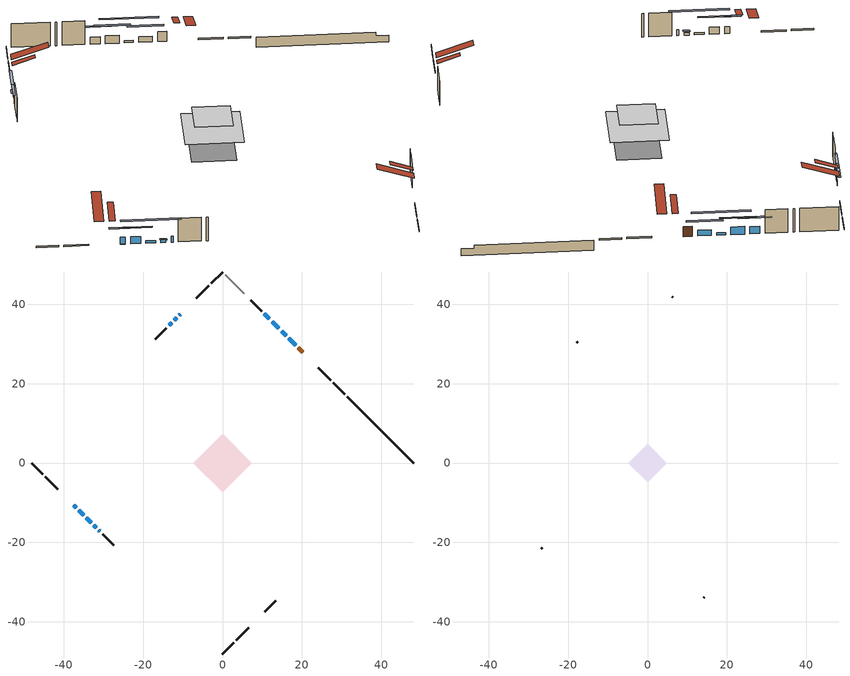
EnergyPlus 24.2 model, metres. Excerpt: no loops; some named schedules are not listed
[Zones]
conditioned space
 floor outside (Floor1 construction): -0.62,0 0,0.62 0.62,0 0,-0.62 z0.94
 floor adiabatic (AdiabaticFloorConstruction): -7.41,0 0,7.41 7.41,0 0,-7.41 z3.38
 floor foundation (Slab1 construction): -5.6,0 0,5.6 5.6,0 0,-5.6 z-1.13
 wall outside (RimJoist1 construction): 0,-48.16 2.85,-45.31 / -48.16,0 -45.31,-2.85 / 0,48.16 -2.85,45.31 / 30.8,17.36 27.95,20.21 z0.94:1.24
 wall outside (RimJoist2 construction): 3.51,-44.66 6.64,-41.53 / -44.66,-3.51 -41.53,-6.64 / -3.51,44.66 -6.64,41.53 / 27.3,20.87 24.17,24 z0.94:1.24
 wall outside (AdiabaticWallConstruction 1): 20.19,27.97 19.07,29.09 z0.94:2.97
 wall outside (AdiabaticWallConstruction): 18.41,29.75 16.69,31.48 z0.94:2.11; -10.61,37.55 -10.94,37.23 z0.94:1.96; -37.55,-10.61 -36.94,-11.22 / -36.29,-11.88 -35.03,-13.14 z0.94:2.36; 16.03,32.13 14.88,33.28 / -34.37,-13.79 -33.11,-15.05 z0.94:1.4; -11.59,36.57 -12.2,35.96 / -12.86,35.31 -13.47,34.69 z0.94:1.91; -32.46,-15.71 -31.84,-16.32 z0.94:1.5; -31.19,-16.97 -30.91,-17.25 z0.94:2.16; 14.22,33.94 12.5,35.67 z0.94:2.52; 11.84,36.32 10.58,37.58 z0.94:2.41
 wall outside (Wall1 construction): 10.61,-37.55 13.48,-34.69 / -30.26,-17.91 -27.39,-20.77 / -14.13,34.04 -16.99,31.17 / 9.93,38.23 7.06,41.1 z0.94:5.82
 wall foundation (FoundationWall1 construction): 31.46,16.7,-1.13 31.46,16.7,0.94 46.49,1.67,0.94 46.49,1.67,0.28 48.16,0,0.28 48.16,0,-1.13
 wall adiabatic (Wall4 construction): 5.54,42.63 0.66,47.51 z0.94:5.82
 window (WindowConstruction): 18.41,29.75 16.69,31.48 z0.94:2.11
 window (WindowConstruction 6): -10.61,37.55 -10.93,37.23 z0.94:1.95
 window (WindowConstruction 7): -37.55,-10.61 -36.94,-11.22 z0.94:2.36
 window (WindowConstruction 8): -36.29,-11.88 -35.03,-13.14 z0.94:2.36
 window (WindowConstruction 10): 16.03,32.13 14.88,33.28 z0.94:1.4
 window (WindowConstruction 11): -34.37,-13.79 -33.11,-15.05 z0.94:1.4
 window (WindowConstruction 1): -11.59,36.57 -12.2,35.96 z0.94:1.91
 window (WindowConstruction 2): -32.46,-15.71 -31.85,-16.32 z0.94:1.5
 window (WindowConstruction 9): -31.19,-16.97 -30.91,-17.25 z0.94:2.16
 window (WindowConstruction 3): 14.22,33.94 12.5,35.66 z0.94:2.52
 window (WindowConstruction 4): 11.84,36.32 10.59,37.58 z0.94:2.41
 window (WindowConstruction 5): -12.86,35.3 -13.47,34.69 z0.94:1.91
 door (Door): 20.19,27.97 19.07,29.09 z0.94:2.97
 ceiling adiabatic (AdiabaticFloorConstruction): 0,-7.41 7.41,0 0,7.41 -7.41,0 z3.38
 roof outside (Roof2 construction): 9.95,-38.21,5.82 7.03,-35.29,7.19 6.26,-36.06,7.19 9.18,-38.98,5.82; -38.21,-9.95,5.82 -35.29,-7.03,7.19 -36.06,-6.26,7.19 -38.98,-9.18,5.82; -9.95,38.21,5.82 -7.03,35.29,7.19 -6.26,36.06,7.19 -9.18,38.98,5.82; 20.85,27.31,5.82 17.93,24.39,7.19 18.7,23.62,7.19 21.62,26.55,5.82
attic - vented
 floor to conditioned space (Floor2 construction Reversed): -4.8,0 0,4.8 4.8,0 0,-4.8 z5.82
 wall outside (Wall3 construction): 14.13,-34.03 14.35,-33.82 / -26.74,-21.43 -26.52,-21.64 / -17.65,30.52 -17.86,30.3 / 6.41,41.76 6.19,41.97 z0.94:5.82
 roof outside (Roof1 construction): 8.53,-39.64,5.82 3.85,-34.96,8.02 2.61,-36.19,8.02 7.29,-40.87,5.82; -39.64,-8.53,5.82 -34.96,-3.85,8.02 -36.19,-2.61,8.02 -40.87,-7.29,5.82; -8.53,39.64,5.82 -3.85,34.96,8.02 -2.61,36.19,8.02 -7.29,40.87,5.82; 22.28,25.89,5.82 17.6,21.21,8.02 18.83,19.98,8.02 23.51,24.65,5.82
shading: 15.23,32.93 19.87,28.29 20.16,28.58 15.52,33.22 z4.17; -12.39,35.77 -9.15,39.01 -9.45,39.3 -12.68,36.06 z4.02; -35.48,-12.68 -39.01,-9.15 -39.3,-9.45 -35.78,-12.97 z4.42; -33.57,-14.59 -37.74,-10.42 -38.03,-10.71 -33.86,-14.88 z4.42; 11.7,36.46 19.21,28.95 19.5,29.24 11.99,36.76 z5.9; -29.93,-18.23 -37.55,-10.61 -37.84,-10.9 -30.22,-18.52 z5.9; -12.34,35.82 -11.45,36.71 -11.74,37 -12.63,36.11 z2.11; -31.7,-16.46 -32.6,-15.57 -32.89,-15.86 -31.99,-16.75 z1.7; 11.04,37.12 15.68,32.48 15.97,32.77 11.33,37.41 z4.58; 9.13,39.04 13.3,34.86 13.59,35.16 9.42,39.33 z4.47; -14.93,33.24 -11.4,36.76 -11.69,37.05 -15.22,33.53 z3.97
[Building]
Building 1: Terrain=Suburbs
[Site:Location]
Montreal Intl AP_QC: Latitude {deg}=45.47; Longitude {deg}=-73.74; Time Zone {hr}=-5; Elevation {m}=36; Keep Site Location Information=Yes
[Site:GroundTemperature:Shallow]
2.07863, -0.316383, -0.508184, 0.628371, 5.19101, 9.73239, 13.6695, 16.1636, 16.3755, 14.347, 10.5102, 6.10817
[Site:WaterMainsTemperature]
Calculation Method=Schedule; Temperature Schedule=mains temperature schedule
[Material] Roughness=Rough; Thermal Absorptance=0.9
Name | Thickness {m} | Conductivity {W/m-K} | Density {kg/m3} | Specific Heat {J/kg-K} | Solar Absorptance | Visible Absorptance
asphalt or fiberglass shingles | 0.00635 | 0.162714 | 1121.4 | 1465.45 | 0.4 | 0.4
ceiling stud and cavity | 0.1397 | 0.100047 | 65.682 | 1177.47 | 0.7 | 0.7
concrete 4.0 in. | 0.1016 | 1.803125 | 2242.8 | 837.4 | 0.7 | 0.7
concrete 8.0 in. | 0.2032 | 1.803125 | 2242.8 | 837.4 | 0.7 | 0.7
door material | 0.04445 | 0.188738 | 512.64 | 1214.23 | 0.7 | 0.7
floor covering | 0.0127 | 0.0433444 | 54.468 | 1339.84 | 0.6 | 0.6
floor rigid ins; wall rigid ins | 0.512978 | 0.029427 | 32.04 | 1214.23 | 0.7 | 0.7
floor stud and cavity | 0.1397 | 0.0913819 | 92.3553 | 1139.71 | 0.7 | 0.7
floor stud and cavity 1 | 0.1397 | 1.75129 | 37.0049 | 1207.88 | 0.7 | 0.7
furniture material conditioned space 1 | 0.1524 | 0.115458 | 640.8 | 1214.23 | 0.6 | 0.6
gypsum board | 0.0127 | 0.160291 | 801 | 837.4 | 0.6 | 0.6
osb sheathing 0.5 in. | 0.0127 | 0.115458 | 512.64 | 1214.23 | 0.7 | 0.7
osb sheathing 0.5 in. 1 | 0.0127 | 0.115458 | 512.64 | 1214.23 | 0.4 | 0.4
osb sheathing 0.75 in. | 0.01905 | 0.115458 | 512.64 | 1214.23 | 0.7 | 0.7
osb sheathing 2.0 in. | 0.0508 | 0.115458 | 512.64 | 1214.23 | 0.7 | 0.7
rim joist stud and cavity | 0.0508 | 0.0452492 | 125.044 | 1163.47 | 0.6 | 0.6
rim joist stud and cavity 1 | 0.0508 | 0.126838 | 50.32683 | 1063.81 | 0.6 | 0.6
roof stud and cavity | 0.2032 | 0.160549 | 78.34581 | 1123.46 | 0.7 | 0.7
wall stud and cavity | 0.1397 | 0.139681 | 139.0536 | 1170.24 | 0.7 | 0.7
wall stud and cavity 1 | 0.0889 | 6.1454 | 50.32683 | 1063.81 | 0.6 | 0.6
wall stud and cavity 2 | 0.1397 | 0.120111 | 139.0536 | 1170.24 | 0.7 | 0.7
wall stud and cavity 3 | 0.0889 | 0.380278 | 52.3479 | 1209.89 | 0.7 | 0.7
wall stud and cavity 4 | 0.0889 | 0.391764 | 83.0341 | 1211.67 | 0.7 | 0.7
wood siding | 0.0254 | 0.102417 | 544.68 | 1172.36 | 0.4 | 0.4
wood siding 1 | 0.00254 | 0.102417 | 544.68 | 1172.36 | 0.4 | 0.4
wood siding 2; wood siding 3; wood siding 4 | 0.0254 | 0.102417 | 544.68 | 1172.36 | 0.7 | 0.7
[WindowMaterial:SimpleGlazingSystem]
Name | U-Factor {W/m2-K} | Solar Heat Gain Coefficient
WindowMaterial | 5.23284 | 0.63
WindowMaterial 1 | 3.02126 | 0.51
WindowMaterial 10 | 3.05704 | 0.41
WindowMaterial 11 | 3.05363 | 0.42
WindowMaterial 2 | 3.04681 | 0.44
WindowMaterial 3 | 5.76658 | 0.74
WindowMaterial 4 | 5.6621 | 0.72
WindowMaterial 5 | 2.96732 | 0.55
WindowMaterial 6 | 3.023535 | 0.47
WindowMaterial 7 | 2.95029 | 0.58
WindowMaterial 8 | 2.909975 | 0.64
WindowMaterial 9 | 4.33629 | 0.65
[Construction]
AdiabaticFloorConstruction: floor stud and cavity 1, floor rigid ins, osb sheathing 0.75 in., floor covering
AdiabaticWallConstruction: wood siding 3, wall rigid ins, wall stud and cavity 3, gypsum board
AdiabaticWallConstruction 1: wood siding 4, wall rigid ins, wall stud and cavity 3, gypsum board
Door: door material
Floor1 construction: floor stud and cavity, osb sheathing 0.75 in., floor covering
Floor2 construction Reversed: gypsum board, ceiling stud and cavity
FoundationWall1 construction: concrete 8.0 in.
furniture construction conditioned space 1: furniture material conditioned space 1
PartitionWallConstruction: gypsum board, wall stud and cavity 4, gypsum board
RimJoist1 construction: wood siding 2, osb sheathing 2.0 in., rim joist stud and cavity
RimJoist2 construction: wood siding 2, rim joist stud and cavity 1
Roof1 construction: asphalt or fiberglass shingles
Roof2 construction: asphalt or fiberglass shingles, osb sheathing 0.75 in., roof stud and cavity, gypsum board
Slab1 construction: concrete 4.0 in.
Wall1 construction: wood siding, osb sheathing 0.5 in., wall stud and cavity, gypsum board
Wall3 construction: wood siding 1, wall stud and cavity 1
Wall4 construction: osb sheathing 0.5 in. 1, wall stud and cavity 2, gypsum board
WindowConstruction: WindowMaterial
WindowConstruction 1: WindowMaterial 1
WindowConstruction 10: WindowMaterial 10
WindowConstruction 11: WindowMaterial 11
WindowConstruction 2: WindowMaterial 2
WindowConstruction 3: WindowMaterial 3
WindowConstruction 4: WindowMaterial 4
WindowConstruction 5: WindowMaterial 5
WindowConstruction 6: WindowMaterial 6
WindowConstruction 7: WindowMaterial 7
WindowConstruction 8: WindowMaterial 8
WindowConstruction 9: WindowMaterial 9
[Zone] Multiplier=1; Part of Total Floor Area=Yes
Name | Volume {m3}
attic - vented | 16.5344
conditioned space | 410.1
[Space]
Name | Zone | Volume {m3}
attic - vented 1 | attic - vented | 16.5344
conditioned space 1 | conditioned space | 410.1
[ZoneInfiltration:EffectiveLeakageArea]
infil attic - vented 1: Zone or Space=attic - vented 1; Schedule=Always On Discrete; Effective Air Leakage Area {cm2}=1846.8; Stack Coefficient=0.00049253; Wind Coefficient=1.49947e-05
[ZoneMixing]
whole house fan mix: Zone or Space=attic - vented; Schedule=Always On Continuous; Design Flow Rate Calculation Method=Flow/Zone; Design Flow Rate {m3/s}=0; Source Zone or Space=conditioned space
[SurfaceProperty:ExposedFoundationPerimeter]
Slab1: Exposed Perimeter Calculation Method=TotalExposedPerimeter; Total Exposed Perimeter {m}=23.622
[InternalMass] Zone or ZoneList=conditioned space; Space or SpaceList=conditioned space 1
Name | Construction | Surface Area {m2}
furniture mass conditioned space 1 | furniture construction conditioned space 1 | 69.3
partition wall mass | PartitionWallConstruction | 173.25
[Lights]
interior lighting: Zone or ZoneList or Space or SpaceList=conditioned space 1; Schedule=interior lighting schedule; Design Level Calculation Method=LightingLevel; Lighting Level {W}=343.2; Return Air Fraction=0; Fraction Radiant=0.6; Fraction Visible=0.2; Fraction Replaceable=1
[People]
occupants: Zone or ZoneList or Space or SpaceList=conditioned space 1; Number of People Schedule=occupants schedule; Number of People Calculation Method=People; Number of People=3; Fraction Radiant=0.314171; Sensible Heat Fraction=0.56303; Activity Level Schedule=occupants activity schedule; Carbon Dioxide Generation Rate {m3/s-W}=0; Enable ASHRAE 55 Comfort Warnings=No; Mean Radiant Temperature Calculation Type=EnclosureAveraged
[ElectricEquipment] Zone or ZoneList or Space or SpaceList=conditioned space 1; Design Level Calculation Method=EquipmentLevel
Name | Schedule | Design Level {W} | Fraction Latent | Fraction Radiant | Fraction Lost
clothes dryer | clothes dryer schedule | 140.772 | 0.015 | 0.081 | 0.85
clothes washer | clothes washer schedule | 32.1985 | 0.03 | 0.162 | 0.7
cooking range | cooking range schedule | 208.969 | 0.08 | 0.432 | 0.2
dishwasher | dishwasher schedule | 66.8632 | 0.3 | 0.18 | 0.4
fridge | fridge schedule | 72.9452 | 0 | 0.6 | 0
mech vent house fan | mech vent house fan schedule | 0 | 0 | 0 | 1
mech vent house fan cfis | mech vent house fan cfis schedule | 0 | 0 | 0 | 0
mech vent range fan 0 | mech vent range fan 0 schedule | 57 | 0 | 0 | 1
misc plug loads | misc plug loads schedule | 494.7 | 0.045 | 0.513 | 0.1
whole house fan | Always On Discrete | 0 | 0 | 0 | 1
[OtherEquipment] Zone or ZoneList or Space or SpaceList=conditioned space 1; Design Level Calculation Method=EquipmentLevel
Name | Fuel Type | Schedule | Design Level {W} | Fraction Latent | Fraction Radiant | Fraction Lost
clothes dryer 1 | Electricity | clothes dryer schedule | 0 | 0.015 | 0.081 | 0.85
cooking range 1 | Electricity | cooking range schedule | 0 | 0.08 | 0.432 | 0.2
general water use latent | None | general water use schedule | 59.3978 | 1 | 0 | 0
general water use sensible | None | general water use schedule | -58.539 | 0 | 0.6 | 0
mech vent house fan latent load | None | Always On Discrete | 0 | 1 | 0 | 0
mech vent house fan sensible load | None | Always On Discrete | 0 | 0 | 0 | 0
water heater energy adjustment1 | Electricity | Always On Discrete | 0.01 | 0 | 0 | 1
[ZoneInfiltration:DesignFlowRate] Zone or ZoneList or Space or SpaceList=conditioned space 1; Schedule=Always On Discrete; Design Flow Rate Calculation Method=Flow/Zone; Design Flow Rate {m3/s}=0
infil flow; natural vent flow; whole house fan flow
[Foundation:Kiva]
Foundation Kiva 1: Initial Indoor Air Temperature {C}=18; Wall Height Above Grade {m}=0.940003; Wall Depth Below Slab {m}=0.2032
[Foundation:Kiva:Settings]
Soil Conductivity {W/m-K}=0.849921; Soil Density {kg/m3}=1842.3; Soil Specific Heat {J/kg-K}=418.7; Ground Solar Absorptivity=0.9; Ground Thermal Absorptivity=0.9; Ground Surface Roughness {m}=0.03; Far-Field Width {m}=40; Deep-Ground Boundary Condition=ZeroFlux; Deep-Ground Depth {m}=40; Minimum Cell Dimension {m}=0.2; Maximum Cell Growth Coefficient=3; Simulation Timestep=Timestep
[Exterior:Lights]
exterior lighting: Schedule=exterior lighting schedule; Design Level {W}=75.6
[Schedule:Constant]
Name | Hourly Value
Always On Continuous; mech vent house fan schedule; mech vent house fan cfis schedule; Always On Discrete | 1
occupants activity schedule | 117.228
fridge schedule | 0
[Schedule:Week:Daily]
interior lighting schedule Week Rule - Jan1-Jan27: interior lighting schedule day, interior lighting schedule day, interior lighting schedule day, interior lighting schedule day, interior lighting schedule day, interior lighting schedule day, interior lighting schedule day, interior lighting schedule default day, interior lighting schedule default day, interior lighting schedule default day, interior lighting schedule default day, interior lighting schedule default day
interior lighting schedule Week Rule - Jan28-Feb3: interior lighting schedule day, interior lighting schedule day, interior lighting schedule day, interior lighting schedule day, interior lighting schedule day 1, interior lighting schedule day 1, interior lighting schedule day 1, interior lighting schedule default day, interior lighting schedule default day, interior lighting schedule default day, interior lighting schedule default day, interior lighting schedule default day
interior lighting schedule Week Rule - Feb4-Feb24: interior lighting schedule day 1, interior lighting schedule day 1, interior lighting schedule day 1, interior lighting schedule day 1, interior lighting schedule day 1, interior lighting schedule day 1, interior lighting schedule day 1, interior lighting schedule default day, interior lighting schedule default day, interior lighting schedule default day, interior lighting schedule default day, interior lighting schedule default day
interior lighting schedule Week Rule - Feb25-Mar3: interior lighting schedule day 1, interior lighting schedule day 1, interior lighting schedule day 1, interior lighting schedule day 1, interior lighting schedule day 2, interior lighting schedule day 2, interior lighting schedule day 2, interior lighting schedule default day, interior lighting schedule default day, interior lighting schedule default day, interior lighting schedule default day, interior lighting schedule default day
interior lighting schedule Week Rule - Mar4-Mar31: interior lighting schedule day 2, interior lighting schedule day 2, interior lighting schedule day 2, interior lighting schedule day 2, interior lighting schedule day 2, interior lighting schedule day 2, interior lighting schedule day 2, interior lighting schedule default day, interior lighting schedule default day, interior lighting schedule default day, interior lighting schedule default day, interior lighting schedule default day
interior lighting schedule Week Rule - Apr1-Apr28: interior lighting schedule day 3, interior lighting schedule day 3, interior lighting schedule day 3, interior lighting schedule day 3, interior lighting schedule day 3, interior lighting schedule day 3, interior lighting schedule day 3, interior lighting schedule default day, interior lighting schedule default day, interior lighting schedule default day, interior lighting schedule default day, interior lighting schedule default day
interior lighting schedule Week Rule - Apr29-May5: interior lighting schedule day 3, interior lighting schedule day 3, interior lighting schedule day 4, interior lighting schedule day 4, interior lighting schedule day 4, interior lighting schedule day 4, interior lighting schedule day 4, interior lighting schedule default day, interior lighting schedule default day, interior lighting schedule default day, interior lighting schedule default day, interior lighting schedule default day
interior lighting schedule Week Rule - May6-May26: interior lighting schedule day 4, interior lighting schedule day 4, interior lighting schedule day 4, interior lighting schedule day 4, interior lighting schedule day 4, interior lighting schedule day 4, interior lighting schedule day 4, interior lighting schedule default day, interior lighting schedule default day, interior lighting schedule default day, interior lighting schedule default day, interior lighting schedule default day
interior lighting schedule Week Rule - May27-Jun2: interior lighting schedule day 4, interior lighting schedule day 4, interior lighting schedule day 4, interior lighting schedule day 4, interior lighting schedule day 4, interior lighting schedule day 5, interior lighting schedule day 5, interior lighting schedule default day, interior lighting schedule default day, interior lighting schedule default day, interior lighting schedule default day, interior lighting schedule default day
interior lighting schedule Week Rule - Jun3-Jun30: interior lighting schedule day 5, interior lighting schedule day 5, interior lighting schedule day 5, interior lighting schedule day 5, interior lighting schedule day 5, interior lighting schedule day 5, interior lighting schedule day 5, interior lighting schedule default day, interior lighting schedule default day, interior lighting schedule default day, interior lighting schedule default day, interior lighting schedule default day
interior lighting schedule Week Rule - Jul1-Jul28: interior lighting schedule day 6, interior lighting schedule day 6, interior lighting schedule day 6, interior lighting schedule day 6, interior lighting schedule day 6, interior lighting schedule day 6, interior lighting schedule day 6, interior lighting schedule default day, interior lighting schedule default day, interior lighting schedule default day, interior lighting schedule default day, interior lighting schedule default day
interior lighting schedule Week Rule - Jul29-Aug4: interior lighting schedule day 6, interior lighting schedule day 6, interior lighting schedule day 6, interior lighting schedule day 7, interior lighting schedule day 7, interior lighting schedule day 7, interior lighting schedule day 7, interior lighting schedule default day, interior lighting schedule default day, interior lighting schedule default day, interior lighting schedule default day, interior lighting schedule default day
interior lighting schedule Week Rule - Aug5-Aug25: interior lighting schedule day 7, interior lighting schedule day 7, interior lighting schedule day 7, interior lighting schedule day 7, interior lighting schedule day 7, interior lighting schedule day 7, interior lighting schedule day 7, interior lighting schedule default day, interior lighting schedule default day, interior lighting schedule default day, interior lighting schedule default day, interior lighting schedule default day
interior lighting schedule Week Rule - Aug26-Sep1: interior lighting schedule day 7, interior lighting schedule day 7, interior lighting schedule day 7, interior lighting schedule day 7, interior lighting schedule day 7, interior lighting schedule day 7, interior lighting schedule day 8, interior lighting schedule default day, interior lighting schedule default day, interior lighting schedule default day, interior lighting schedule default day, interior lighting schedule default day
interior lighting schedule Week Rule - Sep2-Sep29: interior lighting schedule day 8, interior lighting schedule day 8, interior lighting schedule day 8, interior lighting schedule day 8, interior lighting schedule day 8, interior lighting schedule day 8, interior lighting schedule day 8, interior lighting schedule default day, interior lighting schedule default day, interior lighting schedule default day, interior lighting schedule default day, interior lighting schedule default day
interior lighting schedule Week Rule - Sep30-Oct6: interior lighting schedule day 8, interior lighting schedule day 9, interior lighting schedule day 9, interior lighting schedule day 9, interior lighting schedule day 9, interior lighting schedule day 9, interior lighting schedule day 9, interior lighting schedule default day, interior lighting schedule default day, interior lighting schedule default day, interior lighting schedule default day, interior lighting schedule default day
interior lighting schedule Week Rule - Oct7-Oct27: interior lighting schedule day 9, interior lighting schedule day 9, interior lighting schedule day 9, interior lighting schedule day 9, interior lighting schedule day 9, interior lighting schedule day 9, interior lighting schedule day 9, interior lighting schedule default day, interior lighting schedule default day, interior lighting schedule default day, interior lighting schedule default day, interior lighting schedule default day
interior lighting schedule Week Rule - Oct28-Nov3: interior lighting schedule day 9, interior lighting schedule day 9, interior lighting schedule day 9, interior lighting schedule day 9, interior lighting schedule day 10, interior lighting schedule day 10, interior lighting schedule day 10, interior lighting schedule default day, interior lighting schedule default day, interior lighting schedule default day, interior lighting schedule default day, interior lighting schedule default day
interior lighting schedule Week Rule - Nov4-Nov24: interior lighting schedule day 10, interior lighting schedule day 10, interior lighting schedule day 10, interior lighting schedule day 10, interior lighting schedule day 10, interior lighting schedule day 10, interior lighting schedule day 10, interior lighting schedule default day, interior lighting schedule default day, interior lighting schedule default day, interior lighting schedule default day, interior lighting schedule default day
interior lighting schedule Week Rule - Nov25-Dec1: interior lighting schedule day 10, interior lighting schedule day 10, interior lighting schedule day 10, interior lighting schedule day 10, interior lighting schedule day 10, interior lighting schedule day 10, interior lighting schedule day 11, interior lighting schedule default day, interior lighting schedule default day, interior lighting schedule default day, interior lighting schedule default day, interior lighting schedule default day
interior lighting schedule Week Rule - Dec2-Dec31: interior lighting schedule day 11, interior lighting schedule day 11, interior lighting schedule day 11, interior lighting schedule day 11, interior lighting schedule day 11, interior lighting schedule day 11, interior lighting schedule day 11, interior lighting schedule default day, interior lighting schedule default day, interior lighting schedule default day, interior lighting schedule default day, interior lighting schedule default day
occupants schedule Week Rule - Jan1-Dec31: occupants schedule day, occupants schedule day, occupants schedule day, occupants schedule day, occupants schedule day, occupants schedule day, occupants schedule day, occupants schedule default day, occupants schedule default day, occupants schedule default day, occupants schedule default day, occupants schedule default day
clothes dryer schedule Week Rule - Jan1-Dec31: clothes dryer schedule day, clothes dryer schedule day, clothes dryer schedule day, clothes dryer schedule day, clothes dryer schedule day, clothes dryer schedule day, clothes dryer schedule day, clothes dryer schedule default day, clothes dryer schedule default day, clothes dryer schedule default day, clothes dryer schedule default day, clothes dryer schedule default day
clothes washer schedule Week Rule - Jan1-Dec31: clothes washer schedule day, clothes washer schedule day, clothes washer schedule day, clothes washer schedule day, clothes washer schedule day, clothes washer schedule day, clothes washer schedule day, clothes washer schedule default day, clothes washer schedule default day, clothes washer schedule default day, clothes washer schedule default day, clothes washer schedule default day
cooking range schedule Week Rule - Jan1-Dec31: cooking range schedule day, cooking range schedule day, cooking range schedule day, cooking range schedule day, cooking range schedule day, cooking range schedule day, cooking range schedule day, cooking range schedule default day, cooking range schedule default day, cooking range schedule default day, cooking range schedule default day, cooking range schedule default day
dishwasher schedule Week Rule - Jan1-Dec31: dishwasher schedule day, dishwasher schedule day, dishwasher schedule day, dishwasher schedule day, dishwasher schedule day, dishwasher schedule day, dishwasher schedule day, dishwasher schedule default day, dishwasher schedule default day, dishwasher schedule default day, dishwasher schedule default day, dishwasher schedule default day
mech vent range fan 0 schedule Week Rule - Jan1-Dec31: mech vent range fan 0 schedule day, mech vent range fan 0 schedule day, mech vent range fan 0 schedule day, mech vent range fan 0 schedule day, mech vent range fan 0 schedule day, mech vent range fan 0 schedule day, mech vent range fan 0 schedule day, mech vent range fan 0 schedule default day, mech vent range fan 0 schedule default day, mech vent range fan 0 schedule default day, mech vent range fan 0 schedule default day, mech vent range fan 0 schedule default day
misc plug loads schedule Week Rule - Jan1-Dec31: misc plug loads schedule day, misc plug loads schedule day, misc plug loads schedule day, misc plug loads schedule day, misc plug loads schedule day, misc plug loads schedule day, misc plug loads schedule day, misc plug loads schedule default day, misc plug loads schedule default day, misc plug loads schedule default day, misc plug loads schedule default day, misc plug loads schedule default day
general water use schedule Week Rule - Jan1-Dec31: general water use schedule day, general water use schedule day, general water use schedule day, general water use schedule day, general water use schedule day, general water use schedule day, general water use schedule day, general water use schedule default day, general water use schedule default day, general water use schedule default day, general water use schedule default day, general water use schedule default day
exterior lighting schedule Week Rule - Jan1-Jan27: exterior lighting schedule day, exterior lighting schedule day, exterior lighting schedule day, exterior lighting schedule day, exterior lighting schedule day, exterior lighting schedule day, exterior lighting schedule day, exterior lighting schedule default day, exterior lighting schedule default day, exterior lighting schedule default day, exterior lighting schedule default day, exterior lighting schedule default day
exterior lighting schedule Week Rule - Jan28-Feb3: exterior lighting schedule day, exterior lighting schedule day, exterior lighting schedule day, exterior lighting schedule day, exterior lighting schedule day 1, exterior lighting schedule day 1, exterior lighting schedule day 1, exterior lighting schedule default day, exterior lighting schedule default day, exterior lighting schedule default day, exterior lighting schedule default day, exterior lighting schedule default day
exterior lighting schedule Week Rule - Feb4-Feb24: exterior lighting schedule day 1, exterior lighting schedule day 1, exterior lighting schedule day 1, exterior lighting schedule day 1, exterior lighting schedule day 1, exterior lighting schedule day 1, exterior lighting schedule day 1, exterior lighting schedule default day, exterior lighting schedule default day, exterior lighting schedule default day, exterior lighting schedule default day, exterior lighting schedule default day
exterior lighting schedule Week Rule - Feb25-Mar3: exterior lighting schedule day 1, exterior lighting schedule day 1, exterior lighting schedule day 1, exterior lighting schedule day 1, exterior lighting schedule day 2, exterior lighting schedule day 2, exterior lighting schedule day 2, exterior lighting schedule default day, exterior lighting schedule default day, exterior lighting schedule default day, exterior lighting schedule default day, exterior lighting schedule default day
exterior lighting schedule Week Rule - Mar4-Mar31: exterior lighting schedule day 2, exterior lighting schedule day 2, exterior lighting schedule day 2, exterior lighting schedule day 2, exterior lighting schedule day 2, exterior lighting schedule day 2, exterior lighting schedule day 2, exterior lighting schedule default day, exterior lighting schedule default day, exterior lighting schedule default day, exterior lighting schedule default day, exterior lighting schedule default day
exterior lighting schedule Week Rule - Apr1-Apr28: exterior lighting schedule day 3, exterior lighting schedule day 3, exterior lighting schedule day 3, exterior lighting schedule day 3, exterior lighting schedule day 3, exterior lighting schedule day 3, exterior lighting schedule day 3, exterior lighting schedule default day, exterior lighting schedule default day, exterior lighting schedule default day, exterior lighting schedule default day, exterior lighting schedule default day
exterior lighting schedule Week Rule - Apr29-May5: exterior lighting schedule day 3, exterior lighting schedule day 3, exterior lighting schedule day 4, exterior lighting schedule day 4, exterior lighting schedule day 4, exterior lighting schedule day 4, exterior lighting schedule day 4, exterior lighting schedule default day, exterior lighting schedule default day, exterior lighting schedule default day, exterior lighting schedule default day, exterior lighting schedule default day
exterior lighting schedule Week Rule - May6-May26: exterior lighting schedule day 4, exterior lighting schedule day 4, exterior lighting schedule day 4, exterior lighting schedule day 4, exterior lighting schedule day 4, exterior lighting schedule day 4, exterior lighting schedule day 4, exterior lighting schedule default day, exterior lighting schedule default day, exterior lighting schedule default day, exterior lighting schedule default day, exterior lighting schedule default day
exterior lighting schedule Week Rule - May27-Jun2: exterior lighting schedule day 4, exterior lighting schedule day 4, exterior lighting schedule day 4, exterior lighting schedule day 4, exterior lighting schedule day 4, exterior lighting schedule day 5, exterior lighting schedule day 5, exterior lighting schedule default day, exterior lighting schedule default day, exterior lighting schedule default day, exterior lighting schedule default day, exterior lighting schedule default day
exterior lighting schedule Week Rule - Jun3-Jun30: exterior lighting schedule day 5, exterior lighting schedule day 5, exterior lighting schedule day 5, exterior lighting schedule day 5, exterior lighting schedule day 5, exterior lighting schedule day 5, exterior lighting schedule day 5, exterior lighting schedule default day, exterior lighting schedule default day, exterior lighting schedule default day, exterior lighting schedule default day, exterior lighting schedule default day
exterior lighting schedule Week Rule - Jul1-Jul28: exterior lighting schedule day 6, exterior lighting schedule day 6, exterior lighting schedule day 6, exterior lighting schedule day 6, exterior lighting schedule day 6, exterior lighting schedule day 6, exterior lighting schedule day 6, exterior lighting schedule default day, exterior lighting schedule default day, exterior lighting schedule default day, exterior lighting schedule default day, exterior lighting schedule default day
exterior lighting schedule Week Rule - Jul29-Aug4: exterior lighting schedule day 6, exterior lighting schedule day 6, exterior lighting schedule day 6, exterior lighting schedule day 7, exterior lighting schedule day 7, exterior lighting schedule day 7, exterior lighting schedule day 7, exterior lighting schedule default day, exterior lighting schedule default day, exterior lighting schedule default day, exterior lighting schedule default day, exterior lighting schedule default day
exterior lighting schedule Week Rule - Aug5-Aug25: exterior lighting schedule day 7, exterior lighting schedule day 7, exterior lighting schedule day 7, exterior lighting schedule day 7, exterior lighting schedule day 7, exterior lighting schedule day 7, exterior lighting schedule day 7, exterior lighting schedule default day, exterior lighting schedule default day, exterior lighting schedule default day, exterior lighting schedule default day, exterior lighting schedule default day
exterior lighting schedule Week Rule - Aug26-Sep1: exterior lighting schedule day 7, exterior lighting schedule day 7, exterior lighting schedule day 7, exterior lighting schedule day 7, exterior lighting schedule day 7, exterior lighting schedule day 7, exterior lighting schedule day 8, exterior lighting schedule default day, exterior lighting schedule default day, exterior lighting schedule default day, exterior lighting schedule default day, exterior lighting schedule default day
exterior lighting schedule Week Rule - Sep2-Sep29: exterior lighting schedule day 8, exterior lighting schedule day 8, exterior lighting schedule day 8, exterior lighting schedule day 8, exterior lighting schedule day 8, exterior lighting schedule day 8, exterior lighting schedule day 8, exterior lighting schedule default day, exterior lighting schedule default day, exterior lighting schedule default day, exterior lighting schedule default day, exterior lighting schedule default day
exterior lighting schedule Week Rule - Sep30-Oct6: exterior lighting schedule day 8, exterior lighting schedule day 9, exterior lighting schedule day 9, exterior lighting schedule day 9, exterior lighting schedule day 9, exterior lighting schedule day 9, exterior lighting schedule day 9, exterior lighting schedule default day, exterior lighting schedule default day, exterior lighting schedule default day, exterior lighting schedule default day, exterior lighting schedule default day
exterior lighting schedule Week Rule - Oct7-Oct27: exterior lighting schedule day 9, exterior lighting schedule day 9, exterior lighting schedule day 9, exterior lighting schedule day 9, exterior lighting schedule day 9, exterior lighting schedule day 9, exterior lighting schedule day 9, exterior lighting schedule default day, exterior lighting schedule default day, exterior lighting schedule default day, exterior lighting schedule default day, exterior lighting schedule default day
[Schedule:Year]
interior lighting schedule: interior lighting schedule Week Rule - Jan1-Jan27, 1, 1, 1, 27, interior lighting schedule Week Rule - Jan28-Feb3, 1, 28, 2, 3, interior lighting schedule Week Rule - Feb4-Feb24, 2, 4, 2, 24, interior lighting schedule Week Rule - Feb25-Mar3, 2, 25, 3, 3, interior lighting schedule Week Rule - Mar4-Mar31, 3, 4, 3, 31, interior lighting schedule Week Rule - Apr1-Apr28, 4, 1, 4, 28, interior lighting schedule Week Rule - Apr29-May5, 4, 29, 5, 5, interior lighting schedule Week Rule - May6-May26, 5, 6, 5, 26, interior lighting schedule Week Rule - May27-Jun2, 5, 27, 6, 2, interior lighting schedule Week Rule - Jun3-Jun30, 6, 3, 6, 30, interior lighting schedule Week Rule - Jul1-Jul28, 7, 1, 7, 28, interior lighting schedule Week Rule - Jul29-Aug4, 7, 29, 8, 4, interior lighting schedule Week Rule - Aug5-Aug25, 8, 5, 8, 25, interior lighting schedule Week Rule - Aug26-Sep1, 8, 26, 9, 1, interior lighting schedule Week Rule - Sep2-Sep29, 9, 2, 9, 29, interior lighting schedule Week Rule - Sep30-Oct6, 9, 30, 10, 6, interior lighting schedule Week Rule - Oct7-Oct27, 10, 7, 10, 27, interior lighting schedule Week Rule - Oct28-Nov3, 10, 28, 11, 3, interior lighting schedule Week Rule - Nov4-Nov24, 11, 4, 11, 24, interior lighting schedule Week Rule - Nov25-Dec1, 11, 25, 12, 1, interior lighting schedule Week Rule - Dec2-Dec31, 12, 2, 12, 31
occupants schedule: occupants schedule Week Rule - Jan1-Dec31, 1, 1, 12, 31
clothes dryer schedule: clothes dryer schedule Week Rule - Jan1-Dec31, 1, 1, 12, 31
clothes washer schedule: clothes washer schedule Week Rule - Jan1-Dec31, 1, 1, 12, 31
cooking range schedule: cooking range schedule Week Rule - Jan1-Dec31, 1, 1, 12, 31
dishwasher schedule: dishwasher schedule Week Rule - Jan1-Dec31, 1, 1, 12, 31
mech vent range fan 0 schedule: mech vent range fan 0 schedule Week Rule - Jan1-Dec31, 1, 1, 12, 31
misc plug loads schedule: misc plug loads schedule Week Rule - Jan1-Dec31, 1, 1, 12, 31
general water use schedule: general water use schedule Week Rule - Jan1-Dec31, 1, 1, 12, 31
exterior lighting schedule: exterior lighting schedule Week Rule - Jan1-Jan27, 1, 1, 1, 27, exterior lighting schedule Week Rule - Jan28-Feb3, 1, 28, 2, 3, exterior lighting schedule Week Rule - Feb4-Feb24, 2, 4, 2, 24, exterior lighting schedule Week Rule - Feb25-Mar3, 2, 25, 3, 3, exterior lighting schedule Week Rule - Mar4-Mar31, 3, 4, 3, 31, exterior lighting schedule Week Rule - Apr1-Apr28, 4, 1, 4, 28, exterior lighting schedule Week Rule - Apr29-May5, 4, 29, 5, 5, exterior lighting schedule Week Rule - May6-May26, 5, 6, 5, 26, exterior lighting schedule Week Rule - May27-Jun2, 5, 27, 6, 2, exterior lighting schedule Week Rule - Jun3-Jun30, 6, 3, 6, 30, exterior lighting schedule Week Rule - Jul1-Jul28, 7, 1, 7, 28, exterior lighting schedule Week Rule - Jul29-Aug4, 7, 29, 8, 4, exterior lighting schedule Week Rule - Aug5-Aug25, 8, 5, 8, 25, exterior lighting schedule Week Rule - Aug26-Sep1, 8, 26, 9, 1, exterior lighting schedule Week Rule - Sep2-Sep29, 9, 2, 9, 29, exterior lighting schedule Week Rule - Sep30-Oct6, 9, 30, 10, 6, exterior lighting schedule Week Rule - Oct7-Oct27, 10, 7, 10, 27, exterior lighting schedule Week Rule - Oct28-Nov3, 10, 28, 11, 3, exterior lighting schedule Week Rule - Nov4-Nov24, 11, 4, 11, 24, exterior lighting schedule Week Rule - Nov25-Dec1, 11, 25, 12, 1, exterior lighting schedule Week Rule - Dec2-Dec31, 12, 2, 12, 31
[Schedule:Compact]
mains temperature schedule: Through: 01/01, For: AllDays, Until: 24:00, 6.56833, Through: 01/02, For: AllDays, Until: 24:00, 6.48722, Through: 01/03, For: AllDays, Until: 24:00, 6.40722, Through: 01/04, For: AllDays, Until: 24:00, 6.32889, Through: 01/05, For: AllDays, Until: 24:00, 6.25167, Through: 01/06, For: AllDays, Until: 24:00, 6.17611, Through: 01/07, For: AllDays, Until: 24:00, 6.10222, Through: 01/08, For: AllDays, Until: 24:00, 6.02944, Through: 01/09, For: AllDays, Until: 24:00, 5.95833, Through: 01/10, For: AllDays, Until: 24:00, 5.88889, Through: 01/11, For: AllDays, Until: 24:00, 5.82056, Through: 01/12, For: AllDays, Until: 24:00, 5.75444, Through: 01/13, For: AllDays, Until: 24:00, 5.68944, Through: 01/14, For: AllDays, Until: 24:00, 5.62611, Through: 01/15, For: AllDays, Until: 24:00, 5.56444, Through: 01/16, For: AllDays, Until: 24:00, 5.50444, Through: 01/17, For: AllDays, Until: 24:00, 5.44611, Through: 01/18, For: AllDays, Until: 24:00, 5.38944, Through: 01/19, For: AllDays, Until: 24:00, 5.33389, Through: 01/20, For: AllDays, Until: 24:00, 5.28111, Through: 01/21, For: AllDays, Until: 24:00, 5.22944, Through: 01/22, For: AllDays, Until: 24:00, 5.17944, Through: 01/23, For: AllDays, Until: 24:00, 5.13111, Through: 01/24, For: AllDays, Until: 24:00, 5.085, Through: 01/25, For: AllDays, Until: 24:00, 5.04056, Through: 01/26, For: AllDays, Until: 24:00, 4.99778, Through: 01/27, For: AllDays, Until: 24:00, 4.95667, Through: 01/28, For: AllDays, Until: 24:00, 4.91778, Through: 01/29, For: AllDays, Until: 24:00, 4.88056, Through: 01/30, For: AllDays, Until: 24:00, 4.845, Through: 01/31, For: AllDays, Until: 24:00, 4.81167, Through: 02/01, For: AllDays, Until: 24:00, 4.77944, Through: 02/02, For: AllDays, Until: 24:00, 4.75, Through: 02/03, For: AllDays, Until: 24:00, 4.72167, Through: 02/04, For: AllDays, Until: 24:00, 4.69611, Through: 02/05, For: AllDays, Until: 24:00, 4.67167, Through: 02/06, For: AllDays, Until: 24:00, 4.64944, Through: 02/07, For: AllDays, Until: 24:00, 4.62889, Through: 02/08, For: AllDays, Until: 24:00, 4.61056, Through: 02/09, For: AllDays, Until: 24:00, 4.59389, Through: 02/10, For: AllDays, Until: 24:00, 4.57944, Through: 02/11, For: AllDays, Until: 24:00, 4.56667, Through: 02/12, For: AllDays, Until: 24:00, 4.55611, Through: 02/13, For: AllDays, Until: 24:00, 4.54722, Through: 02/14, For: AllDays, Until: 24:00, 4.54056, Through: 02/15, For: AllDays, Until: 24:00, 4.53556, Through: 02/16, For: AllDays, Until: 24:00, 4.53278, Through: 02/17, For: AllDays, Until: 24:00, 4.53167, Through: 02/18, For: AllDays, Until: 24:00, 4.53278, Through: 02/19, For: AllDays, Until: 24:00, 4.53556, Through: 02/20, For: AllDays, Until: 24:00, 4.54056, Through: 02/21, For: AllDays, Until: 24:00, 4.54722, Through: 02/22, For: AllDays, Until: 24:00, 4.55611, Through: 02/23, For: AllDays, Until: 24:00, 4.56667, Through: 02/24, For: AllDays, Until: 24:00, 4.57944, Through: 02/25, For: AllDays, Until: 24:00, 4.59389, Through: 02/26, For: AllDays, Until: 24:00, 4.61056, Through: 02/27, For: AllDays, Until: 24:00, 4.62889, Through: 02/28, For: AllDays, Until: 24:00, 4.64889, Through: 03/01, For: AllDays, Until: 24:00, 4.67111, Through: 03/02, For: AllDays, Until: 24:00, 4.69556, Through: 03/03, For: AllDays, Until: 24:00, 4.72167, Through: 03/04, For: AllDays, Until: 24:00, 4.74944, Through: 03/05, For: AllDays, Until: 24:00, 4.77944, Through: 03/06, For: AllDays, Until: 24:00, 4.81111, Through: 03/07, For: AllDays, Until: 24:00, 4.84444, Through: 03/08, For: AllDays, Until: 24:00, 4.88, Through: 03/09, For: AllDays, Until: 24:00, 4.91722, Through: 03/10, For: AllDays, Until: 24:00, 4.95611, Through: 03/11, For: AllDays, Until: 24:00, 4.99722, Through: 03/12, For: AllDays, Until: 24:00, 5.04, Through: 03/13, For: AllDays, Until: 24:00, 5.08444, Through: 03/14, For: AllDays, Until: 24:00, 5.13056, Through: 03/15, For: AllDays, Until: 24:00, 5.17889, Through: 03/16, For: AllDays, Until: 24:00, 5.22833, Through: 03/17, For: AllDays, Until: 24:00, 5.28, Through: 03/18, For: AllDays, Until: 24:00, 5.33333, Through: 03/19, For: AllDays, Until: 24:00, 5.38833, Through: 03/20, For: AllDays, Until: 24:00, 5.445, Through: 03/21, For: AllDays, Until: 24:00, 5.50333, Through: 03/22, For: AllDays, Until: 24:00, 5.56333, Through: 03/23, For: AllDays, Until: 24:00, 5.625, Through: 03/24, For: AllDays, Until: 24:00, 5.68833, Through: 03/25, For: AllDays, Until: 24:00, 5.75333, Through: 03/26, For: AllDays, Until: 24:00, 5.81944, Through: 03/27, For: AllDays, Until: 24:00, 5.88778, Through: 03/28, For: AllDays, Until: 24:00, 5.95722, Through: 03/29, For: AllDays, Until: 24:00, 6.02833, Through: 03/30, For: AllDays, Until: 24:00, 6.10111, Through: 03/31, For: AllDays, Until: 24:00, 6.175, Through: 04/01, For: AllDays, Until: 24:00, 6.25056, Through: 04/02, For: AllDays, Until: 24:00, 6.32778, Through: 04/03, For: AllDays, Until: 24:00, 6.40611, Through: 04/04, For: AllDays, Until: 24:00, 6.48556, Through: 04/05, For: AllDays, Until: 24:00, 6.56722, Through: 04/06, For: AllDays, Until: 24:00, 6.64944, Through: 04/07, For: AllDays, Until: 24:00, 6.73333, Through: 04/08, For: AllDays, Until: 24:00, 6.81833, Through: 04/09, For: AllDays, Until: 24:00, 6.905, Through: 04/10, For: AllDays, Until: 24:00, 6.99278, Through: 04/11, For: AllDays, Until: 24:00, 7.08111, Through: 04/12, For: AllDays, Until: 24:00, 7.17167, Through: 04/13, For: AllDays, Until: 24:00, 7.26278, Through: 04/14, For: AllDays, Until: 24:00, 7.355, Through: 04/15, For: AllDays, Until: 24:00, 7.44833, Through: 04/16, For: AllDays, Until: 24:00, 7.54278, Through: 04/17, For: AllDays, Until: 24:00, 7.63889, Through: 04/18, For: AllDays, Until: 24:00, 7.735, Through: 04/19, For: AllDays, Until: 24:00, 7.83278, Through: 04/20, For: AllDays, Until: 24:00, 7.93167, Through: 04/21, For: AllDays, Until: 24:00, 8.03111, Through: 04/22, For: AllDays, Until: 24:00, 8.13167, Through: 04/23, For: AllDays, Until: 24:00, 8.23278, Through: 04/24, For: AllDays, Until: 24:00, 8.335, Through: 04/25, For: AllDays, Until: 24:00, 8.43778, Through: 04/26, For: AllDays, Until: 24:00, 8.54167, Through: 04/27, For: AllDays, Until: 24:00, 8.64611, Through: 04/28, For: AllDays, Until: 24:00, 8.75167, Through: 04/29, For: AllDays, Until: 24:00, 8.85778, Through: 04/30, For: AllDays, Until: 24:00, 8.96444, Through: 05/01, For: AllDays, Until: 24:00, 9.07167, Through: 05/02, For: AllDays, Until: 24:00, 9.17944, Through: 05/03, For: AllDays, Until: 24:00, 9.28778, Through: 05/04, For: AllDays, Until: 24:00, 9.39667, Through: 05/05, For: AllDays, Until: 24:00, 9.50667, Through: 05/06, For: AllDays, Until: 24:00, 9.61667, Through: 05/07, For: AllDays, Until: 24:00, 9.72667, Through: 05/08, For: AllDays, Until: 24:00, 9.83778, Through: 05/09, For: AllDays, Until: 24:00, 9.94889, Through: 05/10, For: AllDays, Until: 24:00, 10.0606, Through: 05/11, For: AllDays, Until: 24:00, 10.1722, Through: 05/12, For: AllDays, Until: 24:00, 10.2844, Through: 05/13, For: AllDays, Until: 24:00, 10.3967, Through: 05/14, For: AllDays, Until: 24:00, 10.5094, Through: 05/15, For: AllDays, Until: 24:00, 10.6222, Through: 05/16, For: AllDays, Until: 24:00, 10.735, Through: 05/17, For: AllDays, Until: 24:00, 10.8478, Through: 05/18, For: AllDays, Until: 24:00, 10.9611, Through: 05/19, For: AllDays, Until: 24:00, 11.0744, Through: 05/20, For: AllDays, Until: 24:00, 11.1872, Through: 05/21, For: AllDays, Until: 24:00, 11.3006, Through: 05/22, For: AllDays, Until: 24:00, 11.4133, Through: 05/23, For: AllDays, Until: 24:00, 11.5267, Through: 05/24, For: AllDays, Until: 24:00, 11.6394, Through: 05/25, For: AllDays, Until: 24:00, 11.7522, Through: 05/26, For: AllDays, Until: 24:00, 11.8644, Through: 05/27, For: AllDays, Until: 24:00, 11.9767, Through: 05/28, For: AllDays, Until: 24:00, 12.0889, Through: 05/29, For: AllDays, Until: 24:00, 12.2006, Through: 05/30, For: AllDays, Until: 24:00, 12.3122, Through: 05/31, For: AllDays, Until: 24:00, 12.4228, Through: 06/01, For: AllDays, Until: 24:00, 12.5339, Through: 06/02, For: AllDays, Until: 24:00, 12.6439, Through: 06/03, For: AllDays, Until: 24:00, 12.7539, Through: 06/04, For: AllDays, Until: 24:00, 12.8628, Through: 06/05, For: AllDays, Until: 24:00, 12.9717, Through: 06/06, For: AllDays, Until: 24:00, 13.08, Through: 06/07, For: AllDays, Until: 24:00, 13.1878, Through: 06/08, For: AllDays, Until: 24:00, 13.2944, Through: 06/09, For: AllDays, Until: 24:00, 13.4011, Through: 06/10, For: AllDays, Until: 24:00, 13.5067, Through: 06/11, For: AllDays, Until: 24:00, 13.6117, Through: 06/12, For: AllDays, Until: 24:00, 13.7156, Through: 06/13, For: AllDays, Until: 24:00, 13.8194, Through: 06/14, For: AllDays, Until: 24:00, 13.9222, Through: 06/15, For: AllDays, Until: 24:00, 14.0239, Through: 06/16, For: AllDays, Until: 24:00, 14.125, Through: 06/17, For: AllDays, Until: 24:00, 14.225, Through: 06/18, For: AllDays, Until: 24:00, 14.3239, Through: 06/19, For: AllDays, Until: 24:00, 14.4222, Through: 06/20, For: AllDays, Until: 24:00, 14.5194, Through: 06/21, For: AllDays, Until: 24:00, 14.6156, Through: 06/22, For: AllDays, Until: 24:00, 14.7106, Through: 06/23, For: AllDays, Until: 24:00, 14.805, Through: 06/24, For: AllDays, Until: 24:00, 14.8978, Through: 06/25, For: AllDays, Until: 24:00, 14.9894, Through: 06/26, For: AllDays, Until: 24:00, 15.0806, Through: 06/27, For: AllDays, Until: 24:00, 15.17, Through: 06/28, For: AllDays, Until: 24:00, 15.2583, Through: 06/29, For: AllDays, Until: 24:00, 15.3456, Through: 06/30, For: AllDays, Until: 24:00, 15.4311, Through: 07/01, For: AllDays, Until: 24:00, 15.5161, Through: 07/02, For: AllDays, Until: 24:00, 15.5989, Through: 07/03, For: AllDays, Until: 24:00, 15.6811, Through: 07/04, For: AllDays, Until: 24:00, 15.7617, Through: 07/05, For: AllDays, Until: 24:00, 15.8411, Through: 07/06, For: AllDays, Until: 24:00, 15.9189, Through: 07/07, For: AllDays, Until: 24:00, 15.995, Through: 07/08, For: AllDays, Until: 24:00, 16.07, Through: 07/09, For: AllDays, Until: 24:00, 16.1433, Through: 07/10, For: AllDays, Until: 24:00, 16.2156, Through: 07/11, For: AllDays, Until: 24:00, 16.2861, Through: 07/12, For: AllDays, Until: 24:00, 16.355, Through: 07/13, For: AllDays, Until: 24:00, 16.4222, Through: 07/14, For: AllDays, Until: 24:00, 16.4878, Through: 07/15, For: AllDays, Until: 24:00, 16.5522, Through: 07/16, For: AllDays, Until: 24:00, 16.615, Through: 07/17, For: AllDays, Until: 24:00, 16.6756, Through: 07/18, For: AllDays, Until: 24:00, 16.735, Through: 07/19, For: AllDays, Until: 24:00, 16.7928, Through: 07/20, For: AllDays, Until: 24:00, 16.8489, Through: 07/21, For: AllDays, Until: 24:00, 16.9028, Through: 07/22, For: AllDays, Until: 24:00, 16.9556, Through: 07/23, For: AllDays, Until: 24:00, 17.0061, Through: 07/24, For: AllDays, Until: 24:00, 17.0556, Through: 07/25, For: AllDays, Until: 24:00, 17.1028, Through: 07/26, For: AllDays, Until: 24:00, 17.1483, Through: 07/27, For: AllDays, Until: 24:00, 17.1917, Through: 07/28, For: AllDays, Until: 24:00, 17.2339, Through: 07/29, For: AllDays, Until: 24:00, 17.2739, Through: 07/30, For: AllDays, Until: 24:00, 17.3122, Through: 07/31, For: AllDays, Until: 24:00, 17.3489, Through: 08/01, For: AllDays, Until: 24:00, 17.3833, Through: 08/02, For: AllDays, Until: 24:00, 17.4161, Through: 08/03, For: AllDays, Until: 24:00, 17.4467, Through: 08/04, For: AllDays, Until: 24:00, 17.4761, Through: 08/05, For: AllDays, Until: 24:00, 17.5028, Through: 08/06, For: AllDays, Until: 24:00, 17.5283, Through: 08/07, For: AllDays, Until: 24:00, 17.5517, Through: 08/08, For: AllDays, Until: 24:00, 17.5728, Through: 08/09, For: AllDays, Until: 24:00, 17.5922, Through: 08/10, For: AllDays, Until: 24:00, 17.61, Through: 08/11, For: AllDays, Until: 24:00, 17.6256, Through: 08/12, For: AllDays, Until: 24:00, 17.6394, Through: 08/13, For: AllDays, Until: 24:00, 17.6511, Through: 08/14, For: AllDays, Until: 24:00, 17.6611, Through: 08/15, For: AllDays, Until: 24:00, 17.6689, Through: 08/16, For: AllDays, Until: 24:00, 17.675, Through: 08/17, For: AllDays, Until: 24:00, 17.6789, Through: 08/18, For: AllDays, Until: 24:00, 17.6811, Through: 08/19, For: AllDays, Until: 24:00, 17.6811, Through: 08/20, For: AllDays, Until: 24:00, 17.6794, Through: 08/21, For: AllDays, Until: 24:00, 17.6756, Through: 08/22, For: AllDays, Until: 24:00, 17.67, Through: 08/23, For: AllDays, Until: 24:00, 17.6622, Through: 08/24, For: AllDays, Until: 24:00, 17.6528, Through: 08/25, For: AllDays, Until: 24:00, 17.6411, Through: 08/26, For: AllDays, Until: 24:00, 17.6278, Through: 08/27, For: AllDays, Until: 24:00, 17.6122, Through: 08/28, For: AllDays, Until: 24:00, 17.595, Through: 08/29, For: AllDays, Until: 24:00, 17.5756, Through: 08/30, For: AllDays, Until: 24:00, 17.5544, Through: 08/31, For: AllDays, Until: 24:00, 17.5311, Through: 09/01, For: AllDays, Until: 24:00, 17.5061, Through: 09/02, For: AllDays, Until: 24:00, 17.4794, Through: 09/03, For: AllDays, Until: 24:00, 17.4506, Through: 09/04, For: AllDays, Until: 24:00, 17.42, Through: 09/05, For: AllDays, Until: 24:00, 17.3878, Through: 09/06, For: AllDays, Until: 24:00, 17.3533, Through: 09/07, For: AllDays, Until: 24:00, 17.3172, Through: 09/08, For: AllDays, Until: 24:00, 17.2789, Through: 09/09, For: AllDays, Until: 24:00, 17.2389, Through: 09/10, For: AllDays, Until: 24:00, 17.1972, Through: 09/11, For: AllDays, Until: 24:00, 17.1539, Through: 09/12, For: AllDays, Until: 24:00, 17.1083, Through: 09/13, For: AllDays, Until: 24:00, 17.0617, Through: 09/14, For: AllDays, Until: 24:00, 17.0128, Through: 09/15, For: AllDays, Until: 24:00, 16.9622, Through: 09/16, For: AllDays, Until: 24:00, 16.9094, Through: 09/17, For: AllDays, Until: 24:00, 16.8556, Through: 09/18, For: AllDays, Until: 24:00, 16.8, Through: 09/19, For: AllDays, Until: 24:00, 16.7422, Through: 09/20, For: AllDays, Until: 24:00, 16.6833, Through: 09/21, For: AllDays, Until: 24:00, 16.6228, Through: 09/22, For: AllDays, Until: 24:00, 16.56, Through: 09/23, For: AllDays, Until: 24:00, 16.4961, Through: 09/24, For: AllDays, Until: 24:00, 16.4306, Through: 09/25, For: AllDays, Until: 24:00, 16.3633, Through: 09/26, For: AllDays, Until: 24:00, 16.295, Through: 09/27, For: AllDays, Until: 24:00, 16.2244, Through: 09/28, For: AllDays, Until: 24:00, 16.1528, Through: 09/29, For: AllDays, Until: 24:00, 16.0794, Through: 09/30, For: AllDays, Until: 24:00, 16.0044, Through: 10/01, For: AllDays, Until: 24:00, 15.9283, Through: 10/02, For: AllDays, Until: 24:00, 15.8511, Through: 10/03, For: AllDays, Until: 24:00, 15.7717, Through: 10/04, For: AllDays, Until: 24:00, 15.6917, Through: 10/05, For: AllDays, Until: 24:00, 15.6094, Through: 10/06, For: AllDays, Until: 24:00, 15.5267, Through: 10/07, For: AllDays, Until: 24:00, 15.4422, Through: 10/08, For: AllDays, Until: 24:00, 15.3567, Through: 10/09, For: AllDays, Until: 24:00, 15.2694, Through: 10/10, For: AllDays, Until: 24:00, 15.1811, Through: 10/11, For: AllDays, Until: 24:00, 15.0917, Through: 10/12, For: AllDays, Until: 24:00, 15.0011, Through: 10/13, For: AllDays, Until: 24:00, 14.9094, Through: 10/14, For: AllDays, Until: 24:00, 14.8167, Through: 10/15, For: AllDays, Until: 24:00, 14.7228, Through: 10/16, For: AllDays, Until: 24:00, 14.6278, Through: 10/17, For: AllDays, Until: 24:00, 14.5317, Through: 10/18, For: AllDays, Until: 24:00, 14.4344, Through: 10/19, For: AllDays, Until: 24:00, 14.3367, Through: 10/20, For: AllDays, Until: 24:00, 14.2378, Through: 10/21, For: AllDays, Until: 24:00, 14.1378, Through: 10/22, For: AllDays, Until: 24:00, 14.0367, Through: 10/23, For: AllDays, Until: 24:00, 13.935, Through: 10/24, For: AllDays, Until: 24:00, 13.8322, Through: 10/25, For: AllDays, Until: 24:00, 13.7289, Through: 10/26, For: AllDays, Until: 24:00, 13.625, Through: 10/27, For: AllDays, Until: 24:00, 13.52, Through: 10/28, For: AllDays, Until: 24:00, 13.4144, Through: 10/29, For: AllDays, Until: 24:00, 13.3083, Through: 10/30, For: AllDays, Until: 24:00, 13.2011, Through: 10/31, For: AllDays, Until: 24:00, 13.0939, Through: 11/01, For: AllDays, Until: 24:00, 12.9856, Through: 11/02, For: AllDays, Until: 24:00, 12.8767, Through: 11/03, For: AllDays, Until: 24:00, 12.7678, Through: 11/04, For: AllDays, Until: 24:00, 12.6578, Through: 11/05, For: AllDays, Until: 24:00, 12.5478, Through: 11/06, For: AllDays, Until: 24:00, 12.4372, Through: 11/07, For: AllDays, Until: 24:00, 12.3261, Through: 11/08, For: AllDays, Until: 24:00, 12.215, Through: 11/09, For: AllDays, Until: 24:00, 12.1033, Through: 11/10, For: AllDays, Until: 24:00, 11.9911, Through: 11/11, For: AllDays, Until: 24:00, 11.8789, Through: 11/12, For: AllDays, Until: 24:00, 11.7667, Through: 11/13, For: AllDays, Until: 24:00, 11.6539, Through: 11/14, For: AllDays, Until: 24:00, 11.5411, Through: 11/15, For: AllDays, Until: 24:00, 11.4278, Through: 11/16, For: AllDays, Until: 24:00, 11.315, Through: 11/17, For: AllDays, Until: 24:00, 11.2017, Through: 11/18, For: AllDays, Until: 24:00, 11.0889, Through: 11/19, For: AllDays, Until: 24:00, 10.9756, Through: 11/20, For: AllDays, Until: 24:00, 10.8622, Through: 11/21, For: AllDays, Until: 24:00, 10.7494, Through: 11/22, For: AllDays, Until: 24:00, 10.6367, Through: 11/23, For: AllDays, Until: 24:00, 10.5239, Through: 11/24, For: AllDays, Until: 24:00, 10.4111, Through: 11/25, For: AllDays, Until: 24:00, 10.2989, Through: 11/26, For: AllDays, Until: 24:00, 10.1867, Through: 11/27, For: AllDays, Until: 24:00, 10.0744, Through: 11/28, For: AllDays, Until: 24:00, 9.96333, Through: 11/29, For: AllDays, Until: 24:00, 9.85167, Through: 11/30, For: AllDays, Until: 24:00, 9.74111, Through: 12/01, For: AllDays, Until: 24:00, 9.63056, Through: 12/02, For: AllDays, Until: 24:00, 9.52056, Through: 12/03, For: AllDays, Until: 24:00, 9.41111, Through: 12/04, For: AllDays, Until: 24:00, 9.30167, Through: 12/05, For: AllDays, Until: 24:00, 9.19333, Through: 12/06, For: AllDays, Until: 24:00, 9.08556, Through: 12/07, For: AllDays, Until: 24:00, 8.97778, Through: 12/08, For: AllDays, Until: 24:00, 8.87111, Through: 12/09, For: AllDays, Until: 24:00, 8.765, Through: 12/10, For: AllDays, Until: 24:00, 8.66, Through: 12/11, For: AllDays, Until: 24:00, 8.555, Through: 12/12, For: AllDays, Until: 24:00, 8.45111, Through: 12/13, For: AllDays, Until: 24:00, 8.34833, Through: 12/14, For: AllDays, Until: 24:00, 8.24611, Through: 12/15, For: AllDays, Until: 24:00, 8.14444, Through: 12/16, For: AllDays, Until: 24:00, 8.04389, Through: 12/17, For: AllDays, Until: 24:00, 7.94444, Through: 12/18, For: AllDays, Until: 24:00, 7.84556, Through: 12/19, For: AllDays, Until: 24:00, 7.74778, Through: 12/20, For: AllDays, Until: 24:00, 7.65111, Through: 12/21, For: AllDays, Until: 24:00, 7.555, Through: 12/22, For: AllDays, Until: 24:00, 7.46056, Through: 12/23, For: AllDays, Until: 24:00, 7.36667, Through: 12/24, For: AllDays, Until: 24:00, 7.27444, Through: 12/25, For: AllDays, Until: 24:00, 7.18278, Through: 12/26, For: AllDays, Until: 24:00, 7.09278, Through: 12/27, For: AllDays, Until: 24:00, 7.00389, Through: 12/28, For: AllDays, Until: 24:00, 6.91611, Through: 12/29, For: AllDays, Until: 24:00, 6.82944, Through: 12/30, For: AllDays, Until: 24:00, 6.74389, Through: 12/31, For: AllDays, Until: 24:00, 6.66
